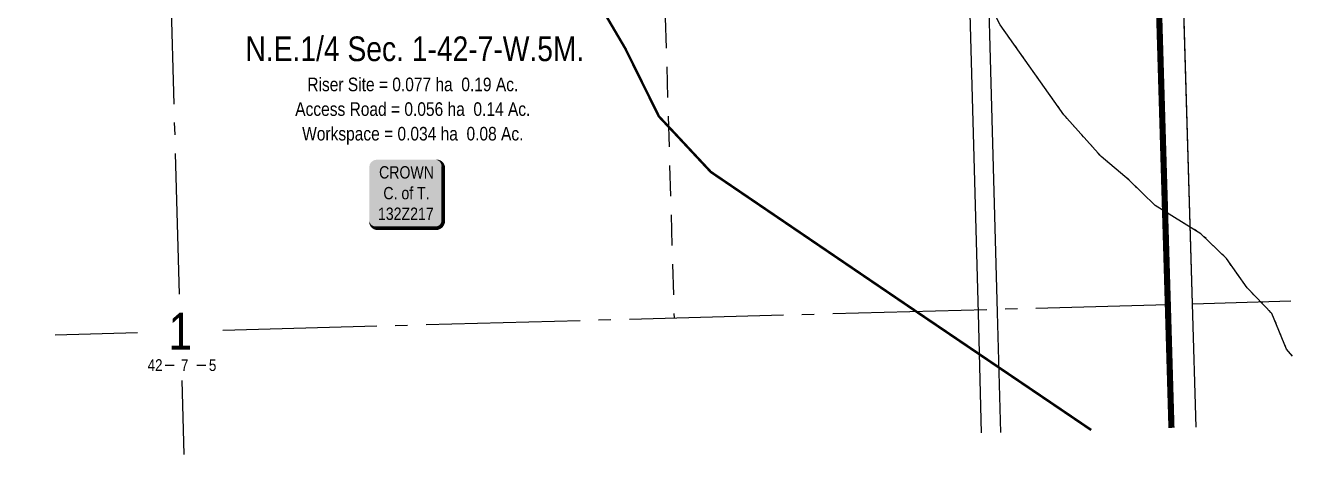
# Model space of a CAD drawing. Extents: x 643469 to 646473, y 5828529 to 5830358.
# Drawn here: x 643685 to 644713, y 5828534 to 5828882 of the extents above; entities that cross this region are included whole.
import ezdxf
from ezdxf.enums import TextEntityAlignment as Align

# ---------------------------------------------------------------- set-up
doc = ezdxf.new("R2010")
doc.units = 0
doc.header["$LTSCALE"] = 5
for name, pattern in [('DASHDOT2', [12.7, 6.35, -3.175, 0, -3.175]), ('foc-LSD', [8, 5, -3]), ('foc-QUARTERLINE', [33, 25, -3, 2, -3]), ('foc-WHEELTRACKS', [2, 0.4, -1.6])]:
    doc.linetypes.add(name, pattern=pattern)
for name, color, linetype in [('10', 1, 'Continuous'), ('9', 3, 'Continuous'), ('AS-OWNER', 7, 'Continuous'), ('AS-WILDLIFE', 131, 'DASHDOT2'), ('C-RW', 13, 'Continuous'), ('C-SYMBOL', 7, 'Continuous'), ('CrownLandReservations', 7, 'Continuous'), ('GRL', 7, 'Continuous'), ('L-AREAREQUIRED', 7, 'Continuous'), ('L-AREAWORK', 5, 'Continuous'), ('L-QSEC', 8, 'foc-QUARTERLINE'), ('L-SEC', 7, 'Continuous'), ('L-SECLBL', 7, 'Continuous'), ('L-SECTION-LSD', 7, 'foc-LSD'), ('T-WATER-P3', 160, 'foc-WHEELTRACKS')]:
    doc.layers.add(name, color=color, linetype=linetype)
doc.layers.add('AS-FMA BOUNDARY', color=7, linetype='Continuous', true_color=0x008f47, transparency=0.7)
doc.styles.add('100L', font='ARIALN.TTF', dxfattribs={"height": 11})
doc.styles.add('175L', font='ARIALN.TTF', dxfattribs={"height": 20})
doc.styles.add('80', font='ARIALN.TTF', dxfattribs={"height": 10})
doc.styles.add('80L', font='ARIALN.TTF', dxfattribs={"height": 10})
doc.styles.add('foc-LtypeFont', font='ARIALN.TTF', dxfattribs={"height": 7.35})
doc.styles.add('SIMPLEX', font='ARIALN.TTF')
doc.linetypes.add('foc-TOPO-flowdirection-NOLINE', pattern='A,0,[">",foc-LtypeFont,S=0.3,R=0,X=0,Y=-0.945],-20,[">",foc-LtypeFont,S=0.3,R=0,X=0,Y=-0.945],0', length=20)

# ---------------------------------------------------------------- blocks, each defined once
blk = doc.blocks.new('L-SECLBL')
at = {"layer": '9', "color": 7}
for p, q in [((-5.1, -27.8), (-12.3, -27.8)), ((20.7, -27.8), (13.5, -27.8))]:
    blk.add_line(p, q, dxfattribs=at)
at = {"layer": '10', "color": 2, "style": 'SIMPLEX'}
blk.add_attdef('SEC', text='', height=30, dxfattribs=at).set_placement((0, 0), align=Align.MIDDLE)
at = {"layer": '10', "color": 5, "style": '80L'}
blk.add_attdef('TWP', text='', height=9.5, dxfattribs=at).set_placement((-14.4, -27.4), align=Align.MIDDLE_RIGHT)
blk.add_attdef('RGE', text='', height=9.5, dxfattribs=at).set_placement((3.6, -27.4), align=Align.MIDDLE_CENTER)
blk.add_attdef('MER', text='', height=9.5, dxfattribs=at).set_placement((23.2, -27.4), align=Align.MIDDLE_LEFT)
blk = doc.blocks.new('*U377')
h = blk.add_hatch(color=255)
edge = h.paths.add_edge_path()
edge.add_line((-24, -28.5), (24, -28.5))
edge.add_arc((24, -22.5), 6, 270, 360)
edge.add_line((30, -22.5), (30, 21))
edge.add_arc((24, 21), 6, 0, 90)
edge.add_line((24, 27), (-24, 27))
edge.add_arc((-24, 21), 6, 90, 180)
edge.add_line((-30, 21), (-30, -22.5))
edge.add_arc((-24, -22.5), 6, 180, 270)
at = {"color": 14, "flags": 128}
blk.add_lwpolyline([(-24, -28.5, 3, 3, 0), (24, -28.5, 3, 3, 0.414214), (30, -22.5, 3, 3, 0), (30, 21, 3, 0, 0.414214), (24, 27, 0, 0, 0), (-24, 27, 0, 0, 0.414214), (-30, 21, 0, 0, 0), (-30, -22.5, 0, 3, 0.414214)], format="xyseb", close=True, dxfattribs=at)
at = {"color": 14, "style": '80'}
blk.add_attdef('ENTER_TEXT_001', (-26.8, -4.9), '', height=10, dxfattribs=at)

msp = doc.modelspace()

# ---------------------------------------------------------------- linework, layer by layer
at = {"layer": 'AS-FMA BOUNDARY', "const_width": 5, "flags": 128}
msp.add_lwpolyline([(643687.292, 5829434.443), (643787.56, 5829436.452), (644119.695, 5829446.817), (644141.862, 5829447.419), (644148.675, 5829447.604), (644163.668, 5829448.011), (644174.919, 5829448.317), (644587.664, 5829459.548), (644588.466, 5829432.744), (644588.694, 5829425.122), (644598.694, 5829091.023), (644599.181, 5829074.755), (644599.502, 5829064.023), (644611.728, 5828655.551), (644614.669, 5828555.627)], dxfattribs=at)
at = {"layer": 'AS-WILDLIFE', "const_width": 2, "flags": 128}
msp.add_lwpolyline([(644549.565, 5828553.863), (644396.375, 5828657.5), (644240.937, 5828763), (644211.5, 5828794.5), (644198.813, 5828808), (644171.562, 5828863), (644139.188, 5828918), (644130.5, 5829024.5), (644099.5, 5829081.5), (644098, 5829084.5), (644040.875, 5829123), (643992.5, 5829144.5), (643901.625, 5829185), (643778.875, 5829218.5), (643768.375, 5829221.5), (643726.75, 5829251), (643702.125, 5829283.5), (643690.968, 5829298.186)], dxfattribs=at)
at = {"layer": 'C-RW'}
msp.add_lwpolyline([(644460.675, 5828551.454), (644457.984, 5828648.673), (644445.08, 5829114.801), (644444.784, 5829125.5), (644444.333, 5829141.765), (644441.711, 5829236.482), (644456.955, 5829236.898), (644459.735, 5829136.494), (644460.185, 5829120.23), (644460.481, 5829109.529), (644473.229, 5828649.087), (644475.92, 5828551.867)], dxfattribs=at)
at = {"layer": 'CrownLandReservations'}
msp.add_lwpolyline([(644634.773, 5828556.171), (644631.83, 5828656.158), (644619.831, 5829057.072), (644619.51, 5829067.775), (644619.024, 5829084.013), (644609.138, 5829414.297), (644608.91, 5829421.919), (644607.769, 5829460.028), (644687.605, 5829461.931)], dxfattribs=at)
at = {"layer": 'GRL'}
msp.add_lwpolyline([(644634.773, 5828556.171), (644631.83, 5828656.158), (644619.831, 5829057.072), (644619.51, 5829067.775), (644619.024, 5829084.013), (644609.139, 5829414.297), (644608.91, 5829421.919), (644607.769, 5829460.028), (644687.605, 5829461.931)], dxfattribs=at)
at = {"layer": 'L-QSEC'}
for p, q in [((643787.522, 5829437.775), (643809.646, 5828663.831)), ((643844.997, 5828634.776), (644611.728, 5828655.552)), ((644631.83, 5828656.158), (644711.651, 5828658.568)), ((643708.967, 5828631.09), (643775.739, 5828632.9)), ((643811.646, 5828593.86), (643813.36, 5828533.914))]:
    msp.add_line(p, q, dxfattribs=at)
at = {"layer": 'L-SEC'}
for p, q in [((644611.728, 5828655.552), (644587.664, 5829459.548)), ((644631.83, 5828656.153), (644607.765, 5829460.15)), ((644614.669, 5828555.627), (644611.728, 5828655.552)), ((644634.772, 5828556.171), (644631.83, 5828656.143))]:
    msp.add_line(p, q, dxfattribs=at)
at = {"layer": 'L-SECTION-LSD'}
msp.add_line((644187.612, 5829448), (644211.116, 5828644.697), dxfattribs=at)
at = {"layer": 'T-WATER-P3', "linetype": 'foc-TOPO-flowdirection-NOLINE', "flags": 128}
msp.add_lwpolyline([(644712.996, 5828613.625), (644708.042, 5828619.443), (644696.169, 5828648.38), (644676.059, 5828669.008), (644659.191, 5828692.933), (644638.628, 5828712.972), (644601.369, 5828735.818), (644580.342, 5828756.441), (644557.761, 5828775.417), (644527.343, 5828809.304), (644475.751, 5828882.184), (644447.782, 5828936.49), (644438.475, 5828947.335), (644383.928, 5828997.438), (644373.308, 5829008.99), (644339.558, 5829058.542), (644321.054, 5829082.717), (644296.084, 5829122.074), (644256.681, 5829167.394), (644251.134, 5829182.062), (644248.18, 5829199.627), (644237.891, 5829315.471), (644228.858, 5829349.006), (644221.487, 5829362.94), (644185.283, 5829408.745), (644180.13, 5829423.285), (644178.872, 5829441.45), (644184.208, 5829476.868), (644190.704, 5829548.721)], dxfattribs=at)
at = {"layer": 'T-WATER-P3', "flags": 128}
msp.add_lwpolyline([(644712.996, 5828613.625), (644708.042, 5828619.443), (644696.169, 5828648.38), (644676.059, 5828669.008), (644659.191, 5828692.933), (644638.628, 5828712.972), (644601.369, 5828735.818), (644580.342, 5828756.441), (644557.761, 5828775.417), (644527.343, 5828809.304), (644475.751, 5828882.184), (644447.782, 5828936.49), (644438.475, 5828947.335), (644383.928, 5828997.438), (644373.308, 5829008.99), (644339.558, 5829058.542), (644321.054, 5829082.717), (644296.084, 5829122.074), (644256.681, 5829167.394), (644251.134, 5829182.062), (644248.18, 5829199.627), (644237.891, 5829315.471), (644228.858, 5829349.006), (644221.487, 5829362.94), (644185.283, 5829408.745), (644180.13, 5829423.285), (644178.872, 5829441.45), (644184.208, 5829476.868), (644190.704, 5829548.721)], dxfattribs=at)

# ---------------------------------------------------------------- block references
at = {"layer": 'AS-OWNER'}
ref = msp.add_blockref('*U377', (643993.839, 5828745.895), dxfattribs=at)
ref.add_attrib('ENTER_TEXT_001', 'CROWN', (643971.779, 5828757.667), dxfattribs={"layer": '0', "color": 14, "height": 10, "style": '80'})
ref.add_attrib('ENTER_TEXT_002', 'C. of T.', (643975.275, 5828740.823), dxfattribs={"layer": '0', "color": 14, "height": 10, "style": '80'})
ref.add_attrib('ENTER_TEXT_003', '132Z217', (643970.882, 5828724.116), dxfattribs={"layer": '0', "color": 14, "height": 10, "style": '80'})
at = {"layer": 'L-SECLBL'}
msp.add_blockref('L-SECLBL', (643810.503, 5828633.842), dxfattribs=at).add_auto_attribs({'SEC': '1', 'TWP': '42', 'RGE': '7', 'MER': '5'})

# ---------------------------------------------------------------- texts
at = {"layer": 'C-SYMBOL', "color": 3, "style": '175L'}
msp.add_text('N.E.1/4 Sec. 1-42-7-W.5M.', height=19.99367, dxfattribs=at).set_placement((644000.837, 5828846.788), align=Align.BOTTOM_CENTER)
at = {"layer": 'L-AREAREQUIRED', "color": 5, "style": '100L'}
msp.add_text('Riser Site = 0.077 ha  0.19 Ac.', height=10.99304, dxfattribs=at).set_placement((643999.148, 5828825.127), align=Align.BOTTOM_CENTER)
at = {"layer": 'L-AREAWORK', "color": 5, "style": '100L'}
for s, p in [('Access Road = 0.056 ha  0.14 Ac.', (643999.148, 5828805.14)), ('Workspace = 0.034 ha  0.08 Ac.', (643999.148, 5828785.203))]:
    msp.add_text(s, height=10.99304, dxfattribs=at).set_placement(p, align=Align.BOTTOM_CENTER)

doc.saveas('drawing.dxf')
